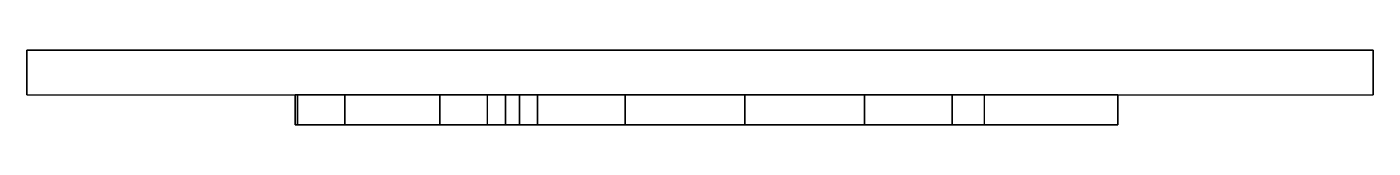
# Model space of a CAD drawing. Extents: x -45 to 45, y -5 to 0.
import ezdxf

# ---------------------------------------------------------------- set-up
doc = ezdxf.new("R2010")
doc.units = 0
doc.header["$MEASUREMENT"] = 0
doc.layers.add('ACESSORIOS', color=3, linetype='CONTINUOUS')

msp = doc.modelspace()

# ---------------------------------------------------------------- linework, layer by layer
at = {"layer": 'ACESSORIOS'}
for points in [[(-45, -3), (-45, -3, 39), (-45, 0, 39), (-45, 0)], [(-45, 0), (45, 0), (45, 0, 39), (-45, 0, 39)], [(-27.072, -5, 18), (-27.072, -5, 38), (-27.072, -3, 38), (-27.072, -3, 18)], [(-27.072, -5, 18), (-12.072, -5, 18), (-12.072, -3, 18), (-27.072, -3, 18)], [(-27.072, -3, 38), (-27.072, -5, 38), (27.928, -5, 38), (27.928, -3, 38)], [(-12.072, -3, 18), (-12.072, -3, 28), (-12.072, -5, 28), (-12.072, -5, 18)], [(16.856, -3, 1), (-10.856, -3, 1), (-5, -3, -4.856), (11, -3, -4.856)], [(11, -3, -4.856), (-5, -3, -4.856), (3, -3, -7)], [(27.928, -5, 28), (27.928, -5, 38), (27.928, -3, 38), (27.928, -3, 28)], [(-27.072, -5, 38), (27.928, -5, 38), (27.928, -5, 28), (-12.072, -5, 28)], [(-26.907, -5, 10.413), (-23.74, -5, 15.9), (-17.404, -5, 15.9), (-14.236, -5, 10.413)], [(-13, -5, 9), (16.856, -5, 17), (11, -5, 22.856), (-10.856, -5, 17)], [(-10.856, -5, 17), (11, -5, 22.856), (3, -5, 25), (-5, -5, 22.856)], [(-10.856, -5, 1), (19, -5, 9), (16.856, -5, 1), (-5, -5, -4.856)], [(-5, -5, -4.856), (3, -5, -7), (11, -5, -4.856), (16.856, -5, 1)]]:
    msp.add_3dface(points, dxfattribs=at)
for points, invisible_edges in [([(-45, -3), (45, -3), (45, 0), (-45, 0)], 8), ([(45, -3), (45, -3, 39), (45, 0, 39), (45, 0)], 4), ([(-45, -3, 39), (45, -3, 39), (45, 0, 39), (-45, 0, 39)], 12), ([(-45, -3, 39), (45, -3, 39), (45, -3), (-45, -3)], 12), ([(27.928, -5, 38), (-27.072, -5, 38), (-27.072, -3, 38), (27.928, -3, 38)], 4), ([(-12.072, -5, 28), (27.928, -5, 28), (27.928, -3, 28), (-12.072, -3, 28)], 12), ([(-12.072, -5, 28), (-12.072, -5, 18), (-12.072, -3, 18), (-12.072, -3, 28)], 4), ([(-12.072, -3, 28), (27.928, -3, 28), (27.928, -5, 28), (-12.072, -5, 28)], 4), ([(-27.072, -5, 18), (-27.072, -5, 38), (-12.072, -5, 28), (-12.072, -5, 18)], 8), ([(-26.907, -5, 10.413), (-23.74, -5, 4.927), (-17.404, -5, 4.927), (-14.236, -5, 10.413)], 12), ([(-13, -5, 9), (-10.856, -5, 1), (19, -5, 9), (16.856, -5, 17)], 8)]:
    msp.add_3dface(points, dxfattribs=dict(at, invisible_edges=invisible_edges))

# ---------------------------------------------------------------- meshes
mesh = msp.add_polymesh((2, 6), dxfattribs=dict(at, n_close=True))
for k, corner in enumerate([(-14.236, -5, 10.413), (-17.404, -5, 15.9), (-23.74, -5, 15.9), (-26.907, -5, 10.413), (-23.74, -5, 4.927), (-17.404, -5, 4.927), (-14.236, -3, 10.413), (-17.404, -3, 15.9), (-23.74, -3, 15.9), (-26.907, -3, 10.413), (-23.74, -3, 4.927), (-17.404, -3, 4.927)]):
    mesh.set_mesh_vertex(divmod(k, 6), corner)
mesh = msp.add_polymesh((2, 12), dxfattribs=dict(at, n_close=True))
for k, corner in enumerate([(19, -5, 9), (16.856, -5, 17), (11, -5, 22.856), (3, -5, 25), (-5, -5, 22.856), (-10.856, -5, 17), (-13, -5, 9), (-10.856, -5, 1), (-5, -5, -4.856), (3, -5, -7), (11, -5, -4.856), (16.856, -5, 1), (19, -3, 9), (16.856, -3, 17), (11, -3, 22.856), (3, -3, 25), (-5, -3, 22.856), (-10.856, -3, 17), (-13, -3, 9), (-10.856, -3, 1), (-5, -3, -4.856), (3, -3, -7), (11, -3, -4.856), (16.856, -3, 1)]):
    mesh.set_mesh_vertex(divmod(k, 12), corner)

doc.saveas('drawing.dxf')
